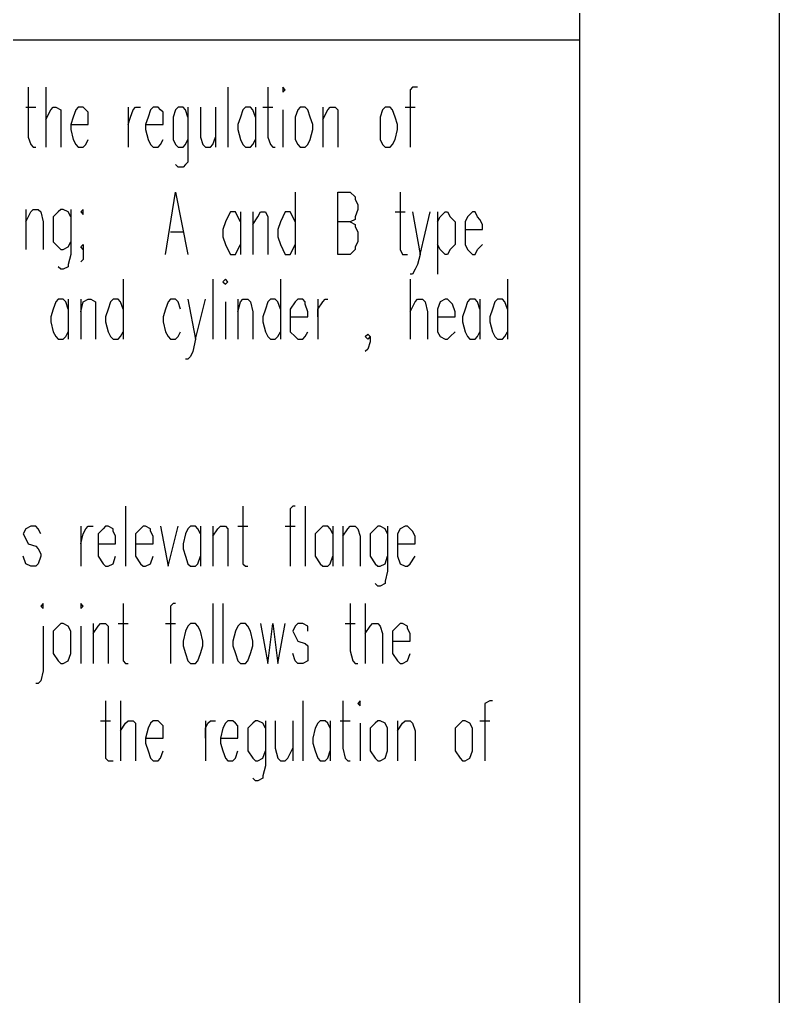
# Model space of a CAD drawing. Extents: x 13.06 to 16.25, y 9.33 to 13.85.
# Drawn here: x 16.047 to 16.25, y 13.3283 to 13.5894 of the extents above; entities that cross this region are included whole.
import ezdxf

# ---------------------------------------------------------------- set-up
doc = ezdxf.new("R2010")
doc.units = 0
doc.header["$MEASUREMENT"] = 0
doc.linetypes.add('AUSGEZOGEN', pattern=[0])
doc.layers.get('0').update_dxf_attribs({"linetype": 'AUSGEZOGEN'})

msp = doc.modelspace()

# ---------------------------------------------------------------- linework, layer by layer
for points in [[(13.056, 9.33067), (16.25, 9.33067), (16.25, 9.33067), (16.25, 13.85267), (16.25, 13.85267), (13.056, 13.85267), (13.056, 13.85267), (13.056, 9.33067), (13.056, 9.33067)], [(13.19, 9.384), (16.19667, 9.384), (16.19667, 9.384), (16.19667, 13.79933), (16.19667, 13.79933), (13.19, 13.79933), (13.19, 13.79933), (13.19, 9.384), (13.19, 9.384)], [(16.19667, 12.81), (16.19667, 13.79933)], [(15.71267, 13.584), (16.19667, 13.584)], [(16.04933, 13.57133), (16.04933, 13.558), (16.04933, 13.558), (16.05, 13.556), (16.05, 13.556), (16.05067, 13.55533), (16.05067, 13.55533), (16.05133, 13.55533)], [(16.054, 13.57133), (16.054, 13.55533)], [(16.10267, 13.57133), (16.10267, 13.55533)], [(16.11333, 13.57133), (16.11333, 13.558), (16.11333, 13.558), (16.114, 13.556), (16.114, 13.556), (16.11467, 13.55533), (16.11467, 13.55533), (16.11533, 13.55533)], [(16.11733, 13.57067), (16.11733, 13.57), (16.11733, 13.57), (16.118, 13.57067), (16.118, 13.57067), (16.11733, 13.57133), (16.11733, 13.57133), (16.11733, 13.57067), (16.11733, 13.57067)], [(16.15333, 13.57133), (16.152, 13.57133), (16.152, 13.57133), (16.15133, 13.57067), (16.15133, 13.57067), (16.15133, 13.55533)], [(16.04867, 13.566), (16.05133, 13.566)], [(16.054, 13.56267), (16.05533, 13.56533), (16.05533, 13.56533), (16.056, 13.566), (16.056, 13.566), (16.05667, 13.566), (16.05667, 13.566), (16.058, 13.56533), (16.058, 13.56533), (16.058, 13.55533)], [(16.06067, 13.56133), (16.06533, 13.56133), (16.06533, 13.56133), (16.06533, 13.56267), (16.06533, 13.56267), (16.06533, 13.56467), (16.06533, 13.56467), (16.06467, 13.56533), (16.06467, 13.56533), (16.064, 13.566), (16.064, 13.566), (16.06267, 13.566), (16.06267, 13.566), (16.062, 13.56533), (16.062, 13.56533), (16.06133, 13.56333), (16.06133, 13.56333), (16.06067, 13.56133), (16.06067, 13.56133), (16.06067, 13.56), (16.06067, 13.56), (16.06133, 13.55733), (16.06133, 13.55733), (16.062, 13.556), (16.062, 13.556), (16.06267, 13.55533), (16.06267, 13.55533), (16.064, 13.55533), (16.064, 13.55533), (16.06467, 13.556), (16.06467, 13.556), (16.06533, 13.55733)], [(16.076, 13.566), (16.076, 13.55533)], [(16.076, 13.56133), (16.07667, 13.56333), (16.07667, 13.56333), (16.07733, 13.56533), (16.07733, 13.56533), (16.078, 13.566), (16.078, 13.566), (16.07933, 13.566)], [(16.08067, 13.56133), (16.08533, 13.56133), (16.08533, 13.56133), (16.08533, 13.56267), (16.08533, 13.56267), (16.08533, 13.56467), (16.08533, 13.56467), (16.08467, 13.56533), (16.08467, 13.56533), (16.084, 13.566), (16.084, 13.566), (16.08267, 13.566), (16.08267, 13.566), (16.082, 13.56533), (16.082, 13.56533), (16.08133, 13.56333), (16.08133, 13.56333), (16.08067, 13.56133), (16.08067, 13.56133), (16.08067, 13.56), (16.08067, 13.56), (16.08133, 13.55733), (16.08133, 13.55733), (16.082, 13.556), (16.082, 13.556), (16.08267, 13.55533), (16.08267, 13.55533), (16.084, 13.55533), (16.084, 13.55533), (16.08467, 13.556), (16.08467, 13.556), (16.08533, 13.55733)], [(16.092, 13.56333), (16.09133, 13.56533), (16.09133, 13.56533), (16.09067, 13.566), (16.09067, 13.566), (16.08933, 13.566), (16.08933, 13.566), (16.08867, 13.56533), (16.08867, 13.56533), (16.088, 13.56333), (16.088, 13.56333), (16.088, 13.55733), (16.088, 13.55733), (16.08867, 13.556), (16.08867, 13.556), (16.08933, 13.55533), (16.08933, 13.55533), (16.09067, 13.55533), (16.09067, 13.55533), (16.09133, 13.556), (16.09133, 13.556), (16.092, 13.55733)], [(16.092, 13.566), (16.092, 13.55133), (16.092, 13.55133), (16.09133, 13.55067), (16.09133, 13.55067), (16.09067, 13.55), (16.09067, 13.55), (16.08933, 13.55), (16.08933, 13.55), (16.08867, 13.55067)], [(16.09533, 13.566), (16.09533, 13.558), (16.09533, 13.558), (16.096, 13.556), (16.096, 13.556), (16.09667, 13.55533), (16.09667, 13.55533), (16.098, 13.55533), (16.098, 13.55533), (16.09867, 13.556), (16.09867, 13.556), (16.09933, 13.558)], [(16.09933, 13.566), (16.09933, 13.55533)], [(16.11, 13.56333), (16.10933, 13.56533), (16.10933, 13.56533), (16.10867, 13.566), (16.10867, 13.566), (16.10733, 13.566), (16.10733, 13.566), (16.10667, 13.56533), (16.10667, 13.56533), (16.106, 13.56333), (16.106, 13.56333), (16.10533, 13.56133), (16.10533, 13.56133), (16.10533, 13.56), (16.10533, 13.56), (16.106, 13.55733), (16.106, 13.55733), (16.10667, 13.556), (16.10667, 13.556), (16.10733, 13.55533), (16.10733, 13.55533), (16.10867, 13.55533), (16.10867, 13.55533), (16.10933, 13.556), (16.10933, 13.556), (16.11, 13.55733)], [(16.11, 13.566), (16.11, 13.55533)], [(16.112, 13.566), (16.11467, 13.566)], [(16.11733, 13.56533), (16.11733, 13.55533)], [(16.122, 13.566), (16.12133, 13.56533), (16.12133, 13.56533), (16.12067, 13.56333), (16.12067, 13.56333), (16.12067, 13.55733), (16.12067, 13.55733), (16.12133, 13.556), (16.12133, 13.556), (16.122, 13.55533), (16.122, 13.55533), (16.12333, 13.55533), (16.12333, 13.55533), (16.124, 13.556), (16.124, 13.556), (16.12467, 13.55733), (16.12467, 13.55733), (16.12533, 13.56), (16.12533, 13.56), (16.12533, 13.56133), (16.12533, 13.56133), (16.12467, 13.56333), (16.12467, 13.56333), (16.124, 13.56533), (16.124, 13.56533), (16.12333, 13.566), (16.12333, 13.566), (16.122, 13.566), (16.122, 13.566)], [(16.128, 13.566), (16.128, 13.55533)], [(16.128, 13.56267), (16.12933, 13.56533), (16.12933, 13.56533), (16.13, 13.566), (16.13, 13.566), (16.13133, 13.566), (16.13133, 13.566), (16.132, 13.56533), (16.132, 13.56533), (16.132, 13.55533)], [(16.14467, 13.566), (16.144, 13.56533), (16.144, 13.56533), (16.14333, 13.56333), (16.14333, 13.56333), (16.14333, 13.55733), (16.14333, 13.55733), (16.144, 13.556), (16.144, 13.556), (16.14467, 13.55533), (16.14467, 13.55533), (16.146, 13.55533), (16.146, 13.55533), (16.14667, 13.556), (16.14667, 13.556), (16.14733, 13.55733), (16.14733, 13.55733), (16.148, 13.56), (16.148, 13.56), (16.148, 13.56133), (16.148, 13.56133), (16.14733, 13.56333), (16.14733, 13.56333), (16.14667, 13.56533), (16.14667, 13.56533), (16.146, 13.566), (16.146, 13.566), (16.14467, 13.566), (16.14467, 13.566)], [(16.15, 13.566), (16.15267, 13.566)], [(16.086, 13.52667), (16.08867, 13.54333), (16.08867, 13.54333), (16.092, 13.52667)], [(16.12067, 13.54333), (16.12067, 13.52667)], [(16.132, 13.52667), (16.132, 13.54333), (16.132, 13.54333), (16.13533, 13.54333), (16.13533, 13.54333), (16.13667, 13.542), (16.13667, 13.542), (16.13667, 13.54133), (16.13667, 13.54133), (16.13733, 13.54), (16.13733, 13.54), (16.13733, 13.53867), (16.13733, 13.53867), (16.13667, 13.53667), (16.13667, 13.53667), (16.13667, 13.536), (16.13667, 13.536), (16.13533, 13.53533), (16.13533, 13.53533), (16.132, 13.53533)], [(16.14867, 13.54333), (16.14867, 13.528), (16.14867, 13.528), (16.14933, 13.52667), (16.14933, 13.52667), (16.15067, 13.52667)], [(16.04867, 13.53867), (16.04867, 13.528)], [(16.04867, 13.53533), (16.05, 13.538), (16.05, 13.538), (16.05067, 13.53867), (16.05067, 13.53867), (16.052, 13.53867), (16.052, 13.53867), (16.05267, 13.538), (16.05267, 13.538), (16.05333, 13.53533), (16.05333, 13.53533), (16.05333, 13.528)], [(16.06067, 13.53667), (16.06, 13.538), (16.06, 13.538), (16.05867, 13.53867), (16.05867, 13.53867), (16.058, 13.53867), (16.058, 13.53867), (16.05733, 13.538), (16.05733, 13.538), (16.056, 13.53667), (16.056, 13.53667), (16.056, 13.53), (16.056, 13.53), (16.05733, 13.52867), (16.05733, 13.52867), (16.058, 13.528), (16.058, 13.528), (16.05867, 13.528), (16.05867, 13.528), (16.06, 13.52867), (16.06, 13.52867), (16.06067, 13.53)], [(16.06067, 13.53867), (16.06067, 13.52667), (16.06067, 13.52667), (16.06, 13.524), (16.06, 13.524), (16.06, 13.52333), (16.06, 13.52333), (16.05867, 13.52267), (16.05867, 13.52267), (16.058, 13.52267), (16.058, 13.52267), (16.05733, 13.52333)], [(16.064, 13.53867), (16.06333, 13.538), (16.06333, 13.538), (16.064, 13.53733), (16.064, 13.53733), (16.064, 13.53867), (16.064, 13.53867)], [(16.106, 13.53533), (16.10533, 13.53667), (16.10533, 13.53667), (16.10467, 13.538), (16.10467, 13.538), (16.10333, 13.538), (16.10333, 13.538), (16.10267, 13.53667), (16.10267, 13.53667), (16.102, 13.53533), (16.102, 13.53533), (16.10133, 13.53333), (16.10133, 13.53333), (16.10133, 13.53133), (16.10133, 13.53133), (16.102, 13.52933), (16.102, 13.52933), (16.10267, 13.528), (16.10267, 13.528), (16.10333, 13.52667), (16.10333, 13.52667), (16.10467, 13.52667), (16.10467, 13.52667), (16.10533, 13.528), (16.10533, 13.528), (16.106, 13.52933)], [(16.106, 13.538), (16.106, 13.52667)], [(16.10933, 13.538), (16.10933, 13.52667)], [(16.10933, 13.53467), (16.11067, 13.53667), (16.11067, 13.53667), (16.11133, 13.538), (16.11133, 13.538), (16.11267, 13.538), (16.11267, 13.538), (16.11333, 13.53667), (16.11333, 13.53667), (16.11333, 13.52667)], [(16.12067, 13.53533), (16.12, 13.53667), (16.12, 13.53667), (16.11933, 13.538), (16.11933, 13.538), (16.118, 13.538), (16.118, 13.538), (16.11733, 13.53667), (16.11733, 13.53667), (16.11667, 13.53533), (16.11667, 13.53533), (16.116, 13.53333), (16.116, 13.53333), (16.116, 13.53133), (16.116, 13.53133), (16.11667, 13.52933), (16.11667, 13.52933), (16.11733, 13.528), (16.11733, 13.528), (16.118, 13.52667), (16.118, 13.52667), (16.11933, 13.52667), (16.11933, 13.52667), (16.12, 13.528), (16.12, 13.528), (16.12067, 13.52933)], [(16.14733, 13.538), (16.15, 13.538)], [(16.152, 13.538), (16.154, 13.52667), (16.154, 13.52667), (16.15667, 13.538)], [(16.15867, 13.538), (16.15867, 13.52133)], [(16.15867, 13.53533), (16.15933, 13.53667), (16.15933, 13.53667), (16.16067, 13.538), (16.16067, 13.538), (16.16133, 13.538), (16.16133, 13.538), (16.162, 13.53667), (16.162, 13.53667), (16.16333, 13.53533), (16.16333, 13.53533), (16.16333, 13.52933), (16.16333, 13.52933), (16.162, 13.528), (16.162, 13.528), (16.16133, 13.52667), (16.16133, 13.52667), (16.16067, 13.52667), (16.16067, 13.52667), (16.15933, 13.528), (16.15933, 13.528), (16.15867, 13.52933)], [(16.166, 13.53333), (16.17067, 13.53333), (16.17067, 13.53333), (16.17067, 13.53467), (16.17067, 13.53467), (16.17, 13.536), (16.17, 13.536), (16.16933, 13.53667), (16.16933, 13.53667), (16.16867, 13.538), (16.16867, 13.538), (16.168, 13.538), (16.168, 13.538), (16.16667, 13.53667), (16.16667, 13.53667), (16.166, 13.53533), (16.166, 13.53533), (16.166, 13.52933), (16.166, 13.52933), (16.16667, 13.528), (16.16667, 13.528), (16.168, 13.52667), (16.168, 13.52667), (16.16867, 13.52667), (16.16867, 13.52667), (16.16933, 13.528), (16.16933, 13.528), (16.17067, 13.52933)], [(16.13533, 13.53533), (16.13667, 13.53467), (16.13667, 13.53467), (16.13667, 13.534), (16.13667, 13.534), (16.13733, 13.53267), (16.13733, 13.53267), (16.13733, 13.53), (16.13733, 13.53), (16.13667, 13.52867), (16.13667, 13.52867), (16.13667, 13.528), (16.13667, 13.528), (16.13533, 13.52667), (16.13533, 13.52667), (16.132, 13.52667)], [(16.08733, 13.53267), (16.09067, 13.53267)], [(16.064, 13.52867), (16.064, 13.528), (16.064, 13.528), (16.06333, 13.52867), (16.06333, 13.52867), (16.064, 13.52933), (16.064, 13.52933), (16.064, 13.52533), (16.064, 13.52533), (16.06333, 13.52467)], [(16.154, 13.52667), (16.15333, 13.524), (16.15333, 13.524), (16.15267, 13.52267), (16.15267, 13.52267), (16.152, 13.52133), (16.152, 13.52133), (16.15133, 13.52133)], [(16.07467, 13.52), (16.07467, 13.504)], [(16.09867, 13.52), (16.09867, 13.504)], [(16.10133, 13.51933), (16.102, 13.51867), (16.102, 13.51867), (16.10267, 13.51933), (16.10267, 13.51933), (16.102, 13.52), (16.102, 13.52), (16.10133, 13.51933), (16.10133, 13.51933)], [(16.11667, 13.52), (16.11667, 13.504)], [(16.15133, 13.52), (16.15133, 13.504)], [(16.17733, 13.52), (16.17733, 13.504)], [(16.06, 13.512), (16.05933, 13.514), (16.05933, 13.514), (16.05867, 13.51467), (16.05867, 13.51467), (16.05733, 13.51467), (16.05733, 13.51467), (16.05667, 13.514), (16.05667, 13.514), (16.056, 13.512), (16.056, 13.512), (16.05533, 13.51), (16.05533, 13.51), (16.05533, 13.50867), (16.05533, 13.50867), (16.056, 13.506), (16.056, 13.506), (16.05667, 13.50467), (16.05667, 13.50467), (16.05733, 13.504), (16.05733, 13.504), (16.05867, 13.504), (16.05867, 13.504), (16.05933, 13.50467), (16.05933, 13.50467), (16.06, 13.506)], [(16.06, 13.51467), (16.06, 13.504)], [(16.06333, 13.51467), (16.06333, 13.504)], [(16.06333, 13.51133), (16.064, 13.514), (16.064, 13.514), (16.06533, 13.51467), (16.06533, 13.51467), (16.066, 13.51467), (16.066, 13.51467), (16.06733, 13.514), (16.06733, 13.514), (16.06733, 13.504)], [(16.07467, 13.512), (16.074, 13.514), (16.074, 13.514), (16.07333, 13.51467), (16.07333, 13.51467), (16.072, 13.51467), (16.072, 13.51467), (16.07133, 13.514), (16.07133, 13.514), (16.07067, 13.512), (16.07067, 13.512), (16.07, 13.51), (16.07, 13.51), (16.07, 13.50867), (16.07, 13.50867), (16.07067, 13.506), (16.07067, 13.506), (16.07133, 13.50467), (16.07133, 13.50467), (16.072, 13.504), (16.072, 13.504), (16.07333, 13.504), (16.07333, 13.504), (16.074, 13.50467), (16.074, 13.50467), (16.07467, 13.506)], [(16.09, 13.512), (16.08933, 13.514), (16.08933, 13.514), (16.08867, 13.51467), (16.08867, 13.51467), (16.08733, 13.51467), (16.08733, 13.51467), (16.08667, 13.514), (16.08667, 13.514), (16.086, 13.512), (16.086, 13.512), (16.08533, 13.51), (16.08533, 13.51), (16.08533, 13.50867), (16.08533, 13.50867), (16.086, 13.506), (16.086, 13.506), (16.08667, 13.50467), (16.08667, 13.50467), (16.08733, 13.504), (16.08733, 13.504), (16.08867, 13.504), (16.08867, 13.504), (16.08933, 13.50467), (16.08933, 13.50467), (16.09, 13.506)], [(16.092, 13.51467), (16.094, 13.504), (16.094, 13.504), (16.09667, 13.51467)], [(16.10533, 13.51467), (16.10533, 13.504)], [(16.10533, 13.51133), (16.106, 13.514), (16.106, 13.514), (16.10667, 13.51467), (16.10667, 13.51467), (16.108, 13.51467), (16.108, 13.51467), (16.10867, 13.514), (16.10867, 13.514), (16.10933, 13.51133), (16.10933, 13.51133), (16.10933, 13.504)], [(16.11667, 13.512), (16.116, 13.514), (16.116, 13.514), (16.11533, 13.51467), (16.11533, 13.51467), (16.114, 13.51467), (16.114, 13.51467), (16.11333, 13.514), (16.11333, 13.514), (16.11267, 13.512), (16.11267, 13.512), (16.112, 13.51), (16.112, 13.51), (16.112, 13.50867), (16.112, 13.50867), (16.11267, 13.506), (16.11267, 13.506), (16.11333, 13.50467), (16.11333, 13.50467), (16.114, 13.504), (16.114, 13.504), (16.11533, 13.504), (16.11533, 13.504), (16.116, 13.50467), (16.116, 13.50467), (16.11667, 13.506)], [(16.11933, 13.51), (16.124, 13.51), (16.124, 13.51), (16.124, 13.51133), (16.124, 13.51133), (16.12333, 13.51333), (16.12333, 13.51333), (16.12333, 13.514), (16.12333, 13.514), (16.12267, 13.51467), (16.12267, 13.51467), (16.12133, 13.51467), (16.12133, 13.51467), (16.12067, 13.514), (16.12067, 13.514), (16.11933, 13.512), (16.11933, 13.512), (16.11933, 13.506), (16.11933, 13.506), (16.12067, 13.50467), (16.12067, 13.50467), (16.12133, 13.504), (16.12133, 13.504), (16.12267, 13.504), (16.12267, 13.504), (16.12333, 13.50467), (16.12333, 13.50467), (16.124, 13.506)], [(16.12667, 13.51467), (16.12667, 13.504)], [(16.12667, 13.51), (16.12667, 13.512), (16.12667, 13.512), (16.128, 13.514), (16.128, 13.514), (16.12867, 13.51467), (16.12867, 13.51467), (16.12933, 13.51467)], [(16.15133, 13.51133), (16.15267, 13.514), (16.15267, 13.514), (16.15333, 13.51467), (16.15333, 13.51467), (16.15467, 13.51467), (16.15467, 13.51467), (16.15533, 13.514), (16.15533, 13.514), (16.156, 13.51133), (16.156, 13.51133), (16.156, 13.504)], [(16.15867, 13.51), (16.16333, 13.51), (16.16333, 13.51), (16.16333, 13.51133), (16.16333, 13.51133), (16.16267, 13.51333), (16.16267, 13.51333), (16.162, 13.514), (16.162, 13.514), (16.16133, 13.51467), (16.16133, 13.51467), (16.16067, 13.51467), (16.16067, 13.51467), (16.15933, 13.514), (16.15933, 13.514), (16.15867, 13.512), (16.15867, 13.512), (16.15867, 13.506), (16.15867, 13.506), (16.15933, 13.50467), (16.15933, 13.50467), (16.16067, 13.504), (16.16067, 13.504), (16.16133, 13.504), (16.16133, 13.504), (16.162, 13.50467), (16.162, 13.50467), (16.16333, 13.506)], [(16.17, 13.512), (16.16933, 13.514), (16.16933, 13.514), (16.16867, 13.51467), (16.16867, 13.51467), (16.16733, 13.51467), (16.16733, 13.51467), (16.16667, 13.514), (16.16667, 13.514), (16.166, 13.512), (16.166, 13.512), (16.16533, 13.51), (16.16533, 13.51), (16.16533, 13.50867), (16.16533, 13.50867), (16.166, 13.506), (16.166, 13.506), (16.16667, 13.50467), (16.16667, 13.50467), (16.16733, 13.504), (16.16733, 13.504), (16.16867, 13.504), (16.16867, 13.504), (16.16933, 13.50467), (16.16933, 13.50467), (16.17, 13.506)], [(16.17, 13.51467), (16.17, 13.504)], [(16.17733, 13.512), (16.17667, 13.514), (16.17667, 13.514), (16.176, 13.51467), (16.176, 13.51467), (16.17467, 13.51467), (16.17467, 13.51467), (16.174, 13.514), (16.174, 13.514), (16.17333, 13.512), (16.17333, 13.512), (16.17267, 13.51), (16.17267, 13.51), (16.17267, 13.50867), (16.17267, 13.50867), (16.17333, 13.506), (16.17333, 13.506), (16.174, 13.50467), (16.174, 13.50467), (16.17467, 13.504), (16.17467, 13.504), (16.176, 13.504), (16.176, 13.504), (16.17667, 13.50467), (16.17667, 13.50467), (16.17733, 13.506)], [(16.102, 13.514), (16.102, 13.504)], [(16.094, 13.504), (16.09333, 13.50067), (16.09333, 13.50067), (16.09267, 13.49933), (16.09267, 13.49933), (16.092, 13.49867), (16.092, 13.49867), (16.09133, 13.49867)], [(16.14067, 13.50467), (16.14, 13.504), (16.14, 13.504), (16.13933, 13.50467), (16.13933, 13.50467), (16.14, 13.50533), (16.14, 13.50533), (16.14067, 13.50467), (16.14067, 13.50467), (16.14067, 13.50333), (16.14067, 13.50333), (16.14, 13.50133), (16.14, 13.50133), (16.13933, 13.50067)], [(16.07533, 13.45933), (16.07533, 13.44333)], [(16.10667, 13.45933), (16.10667, 13.444), (16.10667, 13.444), (16.10733, 13.44333), (16.10733, 13.44333), (16.108, 13.44333)], [(16.12067, 13.45933), (16.12, 13.45933), (16.12, 13.45933), (16.11933, 13.45867), (16.11933, 13.45867), (16.11933, 13.44333)], [(16.12333, 13.45933), (16.12333, 13.44333)], [(16.05267, 13.452), (16.052, 13.45333), (16.052, 13.45333), (16.05133, 13.454), (16.05133, 13.454), (16.05, 13.454), (16.05, 13.454), (16.04867, 13.45333), (16.04867, 13.45333), (16.048, 13.452), (16.048, 13.452), (16.04867, 13.45067), (16.04867, 13.45067), (16.04933, 13.44933), (16.04933, 13.44933), (16.05133, 13.44867), (16.05133, 13.44867), (16.052, 13.448), (16.052, 13.448), (16.05267, 13.44667), (16.05267, 13.44667), (16.05267, 13.446), (16.05267, 13.446), (16.052, 13.444), (16.052, 13.444), (16.05133, 13.44333), (16.05133, 13.44333), (16.05, 13.44333), (16.05, 13.44333), (16.04867, 13.444), (16.04867, 13.444), (16.048, 13.446)], [(16.06333, 13.454), (16.06333, 13.44333)], [(16.06333, 13.44933), (16.064, 13.452), (16.064, 13.452), (16.06467, 13.45333), (16.06467, 13.45333), (16.06533, 13.454), (16.06533, 13.454), (16.06667, 13.454)], [(16.068, 13.44933), (16.07267, 13.44933), (16.07267, 13.44933), (16.07267, 13.45133), (16.07267, 13.45133), (16.072, 13.45267), (16.072, 13.45267), (16.072, 13.45333), (16.072, 13.45333), (16.07067, 13.454), (16.07067, 13.454), (16.07, 13.454), (16.07, 13.454), (16.06933, 13.45333), (16.06933, 13.45333), (16.068, 13.452), (16.068, 13.452), (16.068, 13.446), (16.068, 13.446), (16.06933, 13.444), (16.06933, 13.444), (16.07, 13.44333), (16.07, 13.44333), (16.07067, 13.44333), (16.07067, 13.44333), (16.072, 13.444), (16.072, 13.444), (16.07267, 13.446)], [(16.078, 13.44933), (16.08267, 13.44933), (16.08267, 13.44933), (16.08267, 13.45133), (16.08267, 13.45133), (16.082, 13.45267), (16.082, 13.45267), (16.082, 13.45333), (16.082, 13.45333), (16.08067, 13.454), (16.08067, 13.454), (16.08, 13.454), (16.08, 13.454), (16.07933, 13.45333), (16.07933, 13.45333), (16.078, 13.452), (16.078, 13.452), (16.078, 13.446), (16.078, 13.446), (16.07933, 13.444), (16.07933, 13.444), (16.08, 13.44333), (16.08, 13.44333), (16.08067, 13.44333), (16.08067, 13.44333), (16.082, 13.444), (16.082, 13.444), (16.08267, 13.446)], [(16.08467, 13.454), (16.08667, 13.44333), (16.08667, 13.44333), (16.08933, 13.454)], [(16.09533, 13.452), (16.09467, 13.45333), (16.09467, 13.45333), (16.094, 13.454), (16.094, 13.454), (16.09267, 13.454), (16.09267, 13.454), (16.092, 13.45333), (16.092, 13.45333), (16.09133, 13.452), (16.09133, 13.452), (16.09067, 13.44933), (16.09067, 13.44933), (16.09067, 13.448), (16.09067, 13.448), (16.09133, 13.446), (16.09133, 13.446), (16.092, 13.444), (16.092, 13.444), (16.09267, 13.44333), (16.09267, 13.44333), (16.094, 13.44333), (16.094, 13.44333), (16.09467, 13.444), (16.09467, 13.444), (16.09533, 13.446)], [(16.09533, 13.454), (16.09533, 13.44333)], [(16.09867, 13.454), (16.09867, 13.44333)], [(16.09867, 13.45133), (16.1, 13.45333), (16.1, 13.45333), (16.10067, 13.454), (16.10067, 13.454), (16.102, 13.454), (16.102, 13.454), (16.10267, 13.45333), (16.10267, 13.45333), (16.10267, 13.44333)], [(16.10533, 13.454), (16.108, 13.454)], [(16.118, 13.454), (16.12067, 13.454)], [(16.13067, 13.452), (16.13, 13.45333), (16.13, 13.45333), (16.12933, 13.454), (16.12933, 13.454), (16.128, 13.454), (16.128, 13.454), (16.12733, 13.45333), (16.12733, 13.45333), (16.126, 13.452), (16.126, 13.452), (16.126, 13.446), (16.126, 13.446), (16.12733, 13.444), (16.12733, 13.444), (16.128, 13.44333), (16.128, 13.44333), (16.12933, 13.44333), (16.12933, 13.44333), (16.13, 13.444), (16.13, 13.444), (16.13067, 13.446)], [(16.13067, 13.454), (16.13067, 13.44333)], [(16.13333, 13.454), (16.13333, 13.44333)], [(16.13333, 13.45133), (16.13467, 13.45333), (16.13467, 13.45333), (16.13533, 13.454), (16.13533, 13.454), (16.13667, 13.454), (16.13667, 13.454), (16.13733, 13.45333), (16.13733, 13.45333), (16.138, 13.45133), (16.138, 13.45133), (16.138, 13.44333)], [(16.14533, 13.452), (16.14467, 13.45333), (16.14467, 13.45333), (16.14333, 13.454), (16.14333, 13.454), (16.14267, 13.454), (16.14267, 13.454), (16.142, 13.45333), (16.142, 13.45333), (16.14067, 13.452), (16.14067, 13.452), (16.14067, 13.446), (16.14067, 13.446), (16.142, 13.444), (16.142, 13.444), (16.14267, 13.44333), (16.14267, 13.44333), (16.14333, 13.44333), (16.14333, 13.44333), (16.14467, 13.444), (16.14467, 13.444), (16.14533, 13.446)], [(16.14533, 13.454), (16.14533, 13.442), (16.14533, 13.442), (16.14467, 13.43933), (16.14467, 13.43933), (16.14467, 13.43867), (16.14467, 13.43867), (16.14333, 13.438), (16.14333, 13.438), (16.14267, 13.438), (16.14267, 13.438), (16.142, 13.43867)], [(16.148, 13.44933), (16.15267, 13.44933), (16.15267, 13.44933), (16.15267, 13.45133), (16.15267, 13.45133), (16.152, 13.45267), (16.152, 13.45267), (16.15133, 13.45333), (16.15133, 13.45333), (16.15067, 13.454), (16.15067, 13.454), (16.15, 13.454), (16.15, 13.454), (16.14867, 13.45333), (16.14867, 13.45333), (16.148, 13.452), (16.148, 13.452), (16.148, 13.446), (16.148, 13.446), (16.14867, 13.444), (16.14867, 13.444), (16.15, 13.44333), (16.15, 13.44333), (16.15067, 13.44333), (16.15067, 13.44333), (16.15133, 13.444), (16.15133, 13.444), (16.15267, 13.446)], [(16.05267, 13.43267), (16.05333, 13.432), (16.05333, 13.432), (16.05333, 13.43333), (16.05333, 13.43333), (16.05267, 13.43267), (16.05267, 13.43267)], [(16.06333, 13.43267), (16.06333, 13.432), (16.06333, 13.432), (16.064, 13.43267), (16.064, 13.43267), (16.06333, 13.43333), (16.06333, 13.43333), (16.06333, 13.43267), (16.06333, 13.43267)], [(16.07467, 13.43333), (16.07467, 13.418), (16.07467, 13.418), (16.07533, 13.41733), (16.07533, 13.41733), (16.076, 13.41733)], [(16.08867, 13.43333), (16.088, 13.43333), (16.088, 13.43333), (16.08733, 13.43267), (16.08733, 13.43267), (16.08733, 13.41733)], [(16.09867, 13.43333), (16.09867, 13.41733)], [(16.10133, 13.43333), (16.10133, 13.41733)], [(16.13533, 13.43333), (16.13533, 13.42067), (16.13533, 13.42067), (16.136, 13.418), (16.136, 13.418), (16.13667, 13.41733), (16.13667, 13.41733), (16.13733, 13.41733)], [(16.13933, 13.43333), (16.13933, 13.41733)], [(16.058, 13.428), (16.05733, 13.42733), (16.05733, 13.42733), (16.056, 13.426), (16.056, 13.426), (16.056, 13.42), (16.056, 13.42), (16.05733, 13.418), (16.05733, 13.418), (16.058, 13.41733), (16.058, 13.41733), (16.05867, 13.41733), (16.05867, 13.41733), (16.06, 13.418), (16.06, 13.418), (16.06067, 13.42), (16.06067, 13.42), (16.06067, 13.426), (16.06067, 13.426), (16.06, 13.42733), (16.06, 13.42733), (16.05867, 13.428), (16.05867, 13.428), (16.058, 13.428), (16.058, 13.428)], [(16.06667, 13.428), (16.06667, 13.41733)], [(16.06667, 13.42533), (16.068, 13.42733), (16.068, 13.42733), (16.06867, 13.428), (16.06867, 13.428), (16.07, 13.428), (16.07, 13.428), (16.07067, 13.42733), (16.07067, 13.42733), (16.07067, 13.41733)], [(16.07333, 13.428), (16.076, 13.428)], [(16.086, 13.428), (16.08867, 13.428)], [(16.09267, 13.428), (16.092, 13.42733), (16.092, 13.42733), (16.09133, 13.426), (16.09133, 13.426), (16.09067, 13.42333), (16.09067, 13.42333), (16.09067, 13.422), (16.09067, 13.422), (16.09133, 13.42), (16.09133, 13.42), (16.092, 13.418), (16.092, 13.418), (16.09267, 13.41733), (16.09267, 13.41733), (16.094, 13.41733), (16.094, 13.41733), (16.09467, 13.418), (16.09467, 13.418), (16.09533, 13.42), (16.09533, 13.42), (16.096, 13.422), (16.096, 13.422), (16.096, 13.42333), (16.096, 13.42333), (16.09533, 13.426), (16.09533, 13.426), (16.09467, 13.42733), (16.09467, 13.42733), (16.094, 13.428), (16.094, 13.428), (16.09267, 13.428), (16.09267, 13.428)], [(16.106, 13.428), (16.10533, 13.42733), (16.10533, 13.42733), (16.10467, 13.426), (16.10467, 13.426), (16.104, 13.42333), (16.104, 13.42333), (16.104, 13.422), (16.104, 13.422), (16.10467, 13.42), (16.10467, 13.42), (16.10533, 13.418), (16.10533, 13.418), (16.106, 13.41733), (16.106, 13.41733), (16.10733, 13.41733), (16.10733, 13.41733), (16.108, 13.418), (16.108, 13.418), (16.10867, 13.42), (16.10867, 13.42), (16.10933, 13.422), (16.10933, 13.422), (16.10933, 13.42333), (16.10933, 13.42333), (16.10867, 13.426), (16.10867, 13.426), (16.108, 13.42733), (16.108, 13.42733), (16.10733, 13.428), (16.10733, 13.428), (16.106, 13.428), (16.106, 13.428)], [(16.11133, 13.428), (16.11333, 13.41733), (16.11333, 13.41733), (16.11467, 13.428), (16.11467, 13.428), (16.116, 13.41733), (16.116, 13.41733), (16.118, 13.428)], [(16.124, 13.426), (16.124, 13.42733), (16.124, 13.42733), (16.12267, 13.428), (16.12267, 13.428), (16.12133, 13.428), (16.12133, 13.428), (16.12067, 13.42733), (16.12067, 13.42733), (16.12, 13.426), (16.12, 13.426), (16.12067, 13.42467), (16.12067, 13.42467), (16.12133, 13.42333), (16.12133, 13.42333), (16.12333, 13.42267), (16.12333, 13.42267), (16.124, 13.422), (16.124, 13.422), (16.124, 13.418), (16.124, 13.418), (16.12267, 13.41733), (16.12267, 13.41733), (16.12133, 13.41733), (16.12133, 13.41733), (16.12067, 13.418), (16.12067, 13.418), (16.12, 13.42)], [(16.134, 13.428), (16.13667, 13.428)], [(16.13933, 13.42533), (16.14067, 13.42733), (16.14067, 13.42733), (16.14133, 13.428), (16.14133, 13.428), (16.14267, 13.428), (16.14267, 13.428), (16.14333, 13.42733), (16.14333, 13.42733), (16.144, 13.42533), (16.144, 13.42533), (16.144, 13.41733)], [(16.14667, 13.42333), (16.15133, 13.42333), (16.15133, 13.42333), (16.15133, 13.42533), (16.15133, 13.42533), (16.15067, 13.42667), (16.15067, 13.42667), (16.15067, 13.42733), (16.15067, 13.42733), (16.14933, 13.428), (16.14933, 13.428), (16.14867, 13.428), (16.14867, 13.428), (16.148, 13.42733), (16.148, 13.42733), (16.14667, 13.426), (16.14667, 13.426), (16.14667, 13.42), (16.14667, 13.42), (16.148, 13.418), (16.148, 13.418), (16.14867, 13.41733), (16.14867, 13.41733), (16.14933, 13.41733), (16.14933, 13.41733), (16.15067, 13.418), (16.15067, 13.418), (16.15133, 13.42)], [(16.05333, 13.42733), (16.05333, 13.41533), (16.05333, 13.41533), (16.05267, 13.41267), (16.05267, 13.41267), (16.052, 13.412), (16.052, 13.412), (16.05133, 13.412)], [(16.06333, 13.42733), (16.06333, 13.41733)], [(16.07, 13.40733), (16.07, 13.392), (16.07, 13.392), (16.07067, 13.39133), (16.07067, 13.39133), (16.072, 13.39133)], [(16.074, 13.40733), (16.074, 13.39133)], [(16.12267, 13.40733), (16.12267, 13.39133)], [(16.13333, 13.40733), (16.13333, 13.39467), (16.13333, 13.39467), (16.134, 13.392), (16.134, 13.392), (16.13467, 13.39133), (16.13467, 13.39133), (16.13533, 13.39133)], [(16.13733, 13.40667), (16.138, 13.406), (16.138, 13.406), (16.138, 13.40733), (16.138, 13.40733), (16.13733, 13.40667), (16.13733, 13.40667)], [(16.17333, 13.40733), (16.17267, 13.40733), (16.17267, 13.40733), (16.17133, 13.40667), (16.17133, 13.40667), (16.17133, 13.39133)], [(16.06867, 13.402), (16.07133, 13.402)], [(16.074, 13.39933), (16.07533, 13.40133), (16.07533, 13.40133), (16.076, 13.402), (16.076, 13.402), (16.07733, 13.402), (16.07733, 13.402), (16.078, 13.40133), (16.078, 13.40133), (16.078, 13.39133)], [(16.08067, 13.39733), (16.08533, 13.39733), (16.08533, 13.39733), (16.08533, 13.39933), (16.08533, 13.39933), (16.08533, 13.40067), (16.08533, 13.40067), (16.08467, 13.40133), (16.08467, 13.40133), (16.084, 13.402), (16.084, 13.402), (16.08267, 13.402), (16.08267, 13.402), (16.082, 13.40133), (16.082, 13.40133), (16.08133, 13.4), (16.08133, 13.4), (16.08067, 13.39733), (16.08067, 13.39733), (16.08067, 13.396), (16.08067, 13.396), (16.08133, 13.394), (16.08133, 13.394), (16.082, 13.392), (16.082, 13.392), (16.08267, 13.39133), (16.08267, 13.39133), (16.084, 13.39133), (16.084, 13.39133), (16.08467, 13.392), (16.08467, 13.392), (16.08533, 13.394)], [(16.09667, 13.402), (16.09667, 13.39133)], [(16.09667, 13.39733), (16.09667, 13.4), (16.09667, 13.4), (16.09733, 13.40133), (16.09733, 13.40133), (16.098, 13.402), (16.098, 13.402), (16.09933, 13.402)], [(16.10067, 13.39733), (16.10533, 13.39733), (16.10533, 13.39733), (16.10533, 13.39933), (16.10533, 13.39933), (16.10533, 13.40067), (16.10533, 13.40067), (16.10467, 13.40133), (16.10467, 13.40133), (16.104, 13.402), (16.104, 13.402), (16.10267, 13.402), (16.10267, 13.402), (16.102, 13.40133), (16.102, 13.40133), (16.10133, 13.4), (16.10133, 13.4), (16.10067, 13.39733), (16.10067, 13.39733), (16.10067, 13.396), (16.10067, 13.396), (16.10133, 13.394), (16.10133, 13.394), (16.102, 13.392), (16.102, 13.392), (16.10267, 13.39133), (16.10267, 13.39133), (16.104, 13.39133), (16.104, 13.39133), (16.10467, 13.392), (16.10467, 13.392), (16.10533, 13.394)], [(16.11267, 13.4), (16.112, 13.40133), (16.112, 13.40133), (16.11067, 13.402), (16.11067, 13.402), (16.11, 13.402), (16.11, 13.402), (16.10933, 13.40133), (16.10933, 13.40133), (16.108, 13.4), (16.108, 13.4), (16.108, 13.394), (16.108, 13.394), (16.10933, 13.392), (16.10933, 13.392), (16.11, 13.39133), (16.11, 13.39133), (16.11067, 13.39133), (16.11067, 13.39133), (16.112, 13.392), (16.112, 13.392), (16.11267, 13.394)], [(16.11267, 13.402), (16.11267, 13.39), (16.11267, 13.39), (16.112, 13.38733), (16.112, 13.38733), (16.112, 13.38667), (16.112, 13.38667), (16.11067, 13.386), (16.11067, 13.386), (16.11, 13.386), (16.11, 13.386), (16.10933, 13.38667)], [(16.11533, 13.402), (16.11533, 13.39467), (16.11533, 13.39467), (16.116, 13.392), (16.116, 13.392), (16.11667, 13.39133), (16.11667, 13.39133), (16.118, 13.39133), (16.118, 13.39133), (16.11867, 13.392), (16.11867, 13.392), (16.12, 13.39467)], [(16.12, 13.402), (16.12, 13.39133)], [(16.13, 13.4), (16.12933, 13.40133), (16.12933, 13.40133), (16.12867, 13.402), (16.12867, 13.402), (16.12733, 13.402), (16.12733, 13.402), (16.12667, 13.40133), (16.12667, 13.40133), (16.126, 13.4), (16.126, 13.4), (16.12533, 13.39733), (16.12533, 13.39733), (16.12533, 13.396), (16.12533, 13.396), (16.126, 13.394), (16.126, 13.394), (16.12667, 13.392), (16.12667, 13.392), (16.12733, 13.39133), (16.12733, 13.39133), (16.12867, 13.39133), (16.12867, 13.39133), (16.12933, 13.392), (16.12933, 13.392), (16.13, 13.394)], [(16.13, 13.402), (16.13, 13.39133)], [(16.13267, 13.402), (16.13533, 13.402)], [(16.14267, 13.402), (16.142, 13.40133), (16.142, 13.40133), (16.14067, 13.4), (16.14067, 13.4), (16.14067, 13.394), (16.14067, 13.394), (16.142, 13.392), (16.142, 13.392), (16.14267, 13.39133), (16.14267, 13.39133), (16.14333, 13.39133), (16.14333, 13.39133), (16.14467, 13.392), (16.14467, 13.392), (16.14533, 13.394), (16.14533, 13.394), (16.14533, 13.4), (16.14533, 13.4), (16.14467, 13.40133), (16.14467, 13.40133), (16.14333, 13.402), (16.14333, 13.402), (16.14267, 13.402), (16.14267, 13.402)], [(16.148, 13.402), (16.148, 13.39133)], [(16.148, 13.39933), (16.14933, 13.40133), (16.14933, 13.40133), (16.15, 13.402), (16.15, 13.402), (16.15133, 13.402), (16.15133, 13.402), (16.152, 13.40133), (16.152, 13.40133), (16.15267, 13.39933), (16.15267, 13.39933), (16.15267, 13.39133)], [(16.16533, 13.402), (16.16467, 13.40133), (16.16467, 13.40133), (16.16333, 13.4), (16.16333, 13.4), (16.16333, 13.394), (16.16333, 13.394), (16.16467, 13.392), (16.16467, 13.392), (16.16533, 13.39133), (16.16533, 13.39133), (16.166, 13.39133), (16.166, 13.39133), (16.16733, 13.392), (16.16733, 13.392), (16.168, 13.394), (16.168, 13.394), (16.168, 13.4), (16.168, 13.4), (16.16733, 13.40133), (16.16733, 13.40133), (16.166, 13.402), (16.166, 13.402), (16.16533, 13.402), (16.16533, 13.402)], [(16.17, 13.402), (16.17267, 13.402)], [(16.138, 13.40133), (16.138, 13.39133)]]:
    msp.add_lwpolyline(points)

doc.saveas('drawing.dxf')
